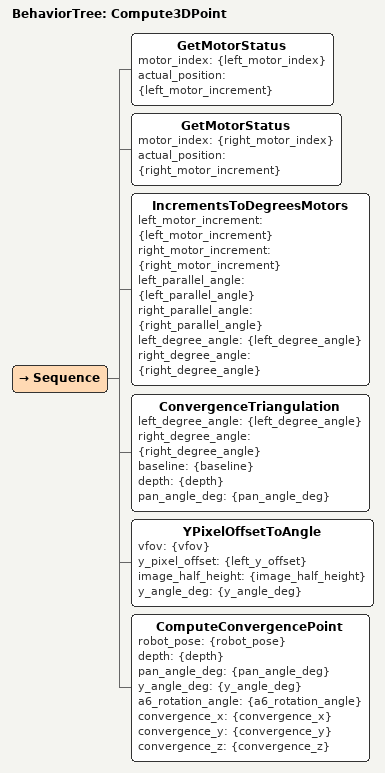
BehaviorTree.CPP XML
<?xml version="1.0" encoding="UTF-8"?>
<root BTCPP_format="4">

    <BehaviorTree ID="Compute3DPoint">
        <Sequence>
            <!-- Get final motor positions -->
            <GetMotorStatus motor_index="{left_motor_index}"
                            actual_position="{left_motor_increment}"/>
            <GetMotorStatus motor_index="{right_motor_index}"
                            actual_position="{right_motor_increment}"/>

            <!-- Convert motor increments to degree angles -->
            <IncrementsToDegreesMotors
                left_motor_increment="{left_motor_increment}"
                right_motor_increment="{right_motor_increment}"
                left_parallel_angle="{left_parallel_angle}"
                right_parallel_angle="{right_parallel_angle}"
                left_degree_angle="{left_degree_angle}"
                right_degree_angle="{right_degree_angle}"/>

            <!-- Stereo triangulation -->
            <ConvergenceTriangulation
                left_degree_angle="{left_degree_angle}"
                right_degree_angle="{right_degree_angle}"
                baseline="{baseline}"
                depth="{depth}"
                pan_angle_deg="{pan_angle_deg}"/>

            <!-- Vertical angle from Y pixel offset -->
            <YPixelOffsetToAngle
                vfov="{vfov}"
                y_pixel_offset="{left_y_offset}"
                image_half_height="{image_half_height}"
                y_angle_deg="{y_angle_deg}"/>

            <!-- Compute final 3D convergence point -->
            <ComputeConvergencePoint
                robot_pose="{robot_pose}"
                depth="{depth}"
                pan_angle_deg="{pan_angle_deg}"
                y_angle_deg="{y_angle_deg}"
                a6_rotation_angle="{a6_rotation_angle}"
                convergence_x="{convergence_x}"
                convergence_y="{convergence_y}"
                convergence_z="{convergence_z}"/>
        </Sequence>
    </BehaviorTree>

</root>
